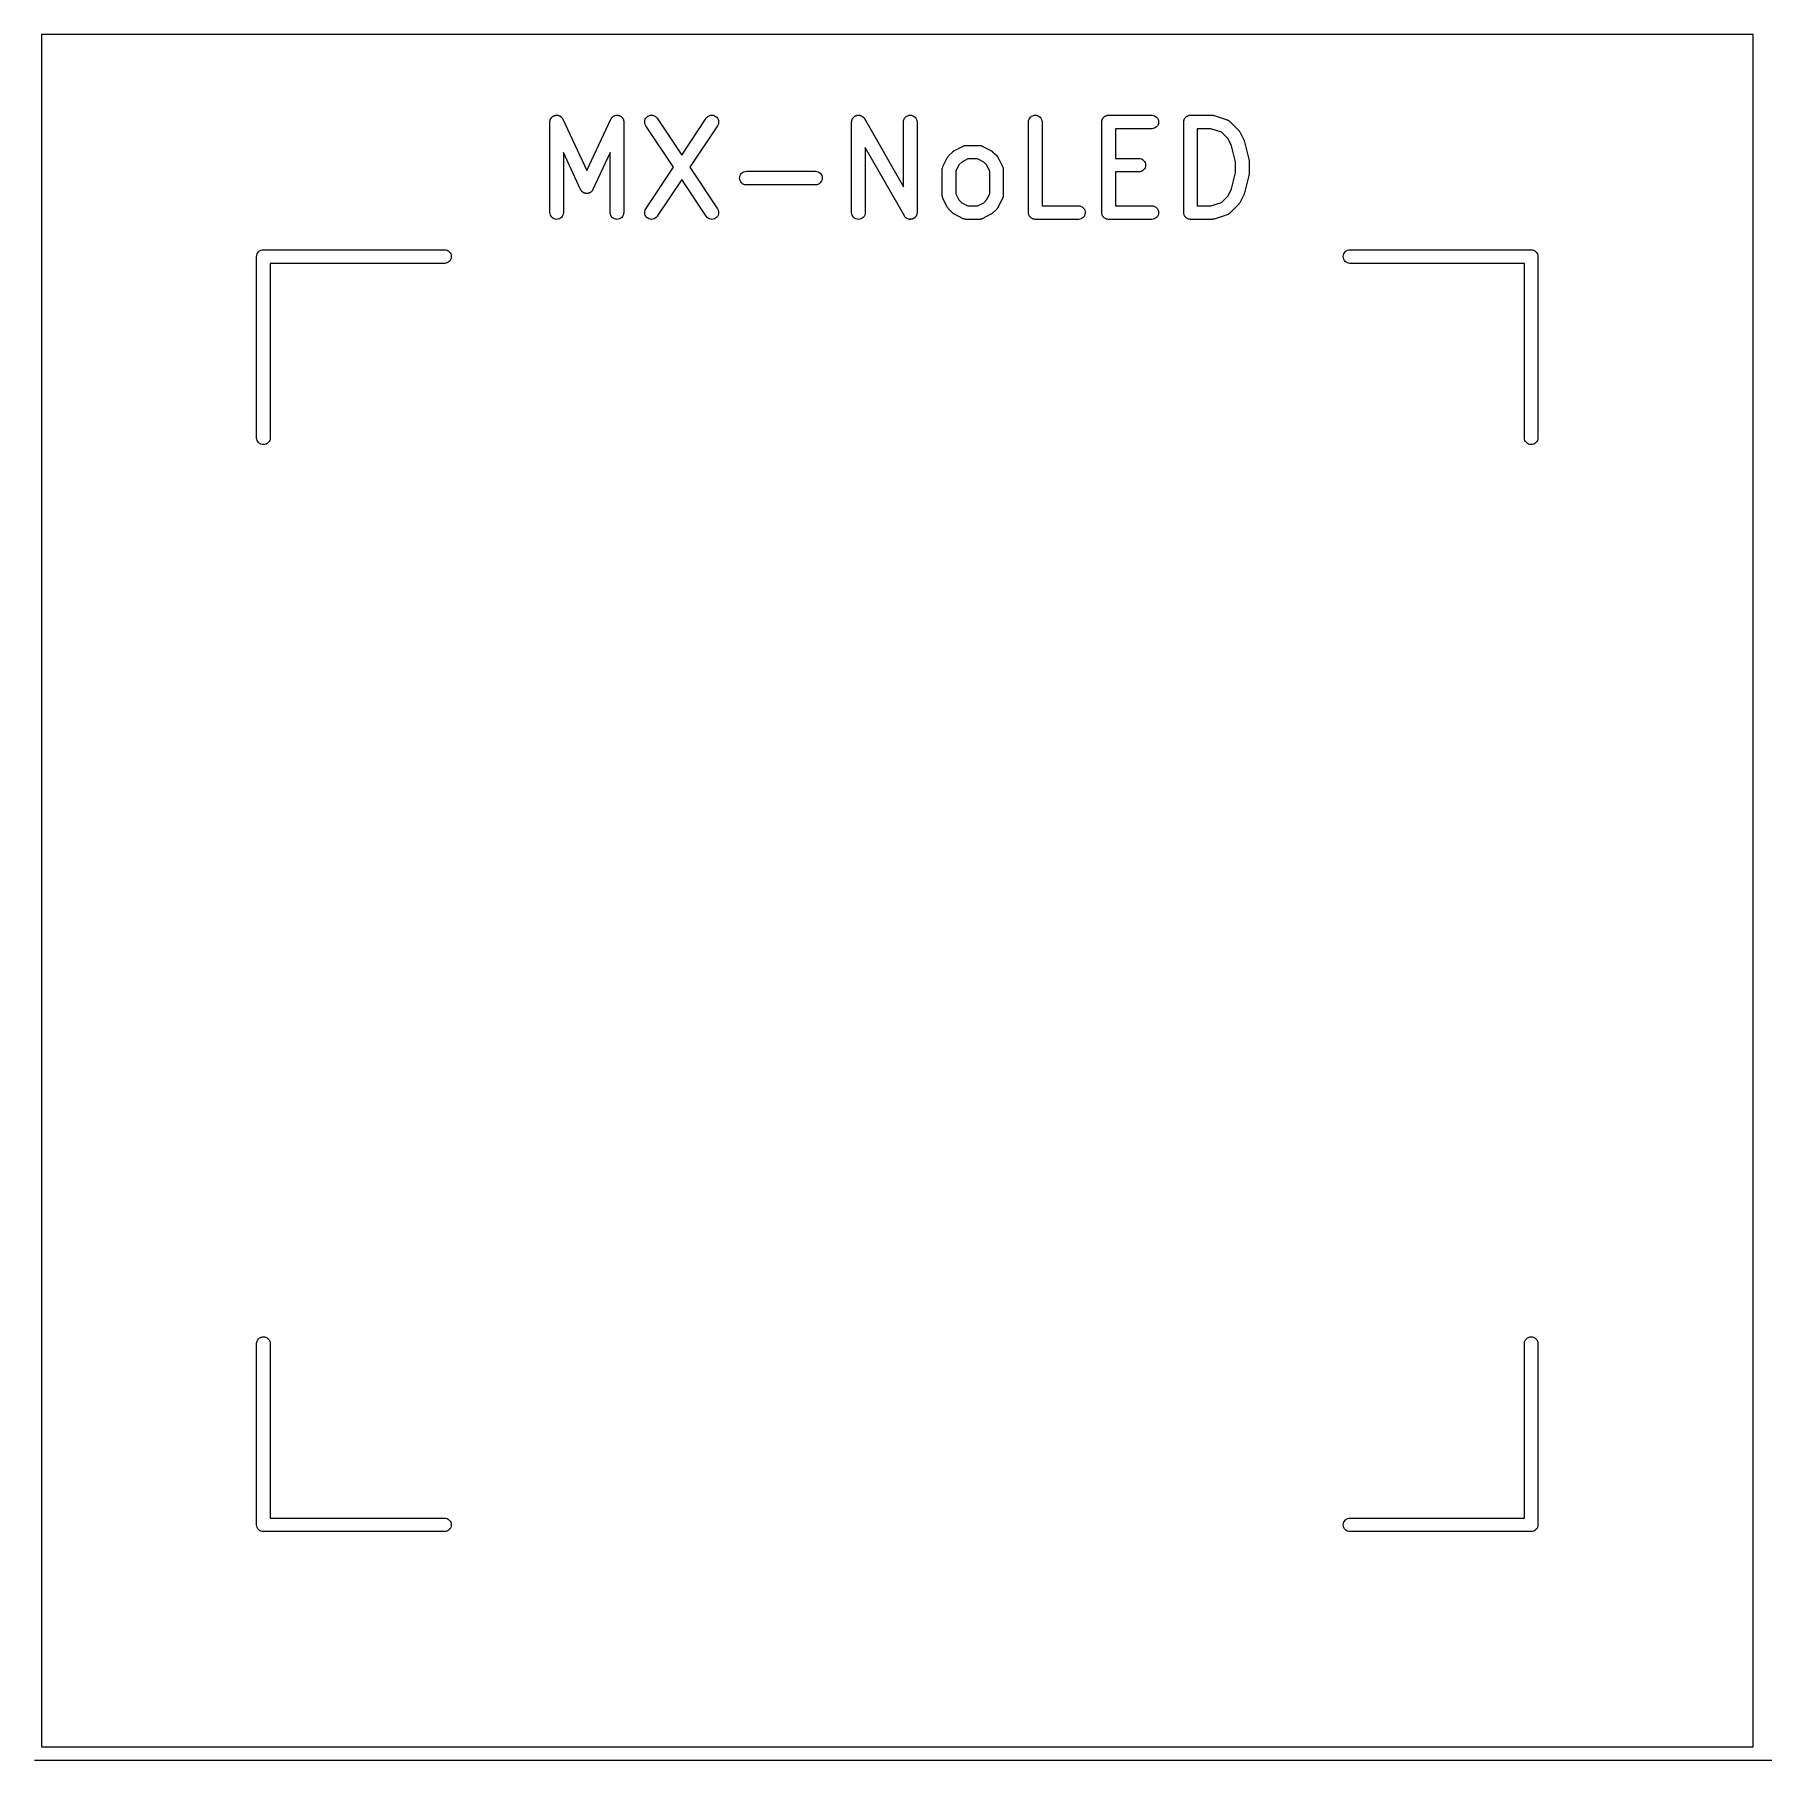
# Model space of a CAD drawing. Extents: x 92.8 to 169.1, y -159.6 to -64.2.
# Drawn here: x 130.97 to 150.06, y -159.62 to -140.57 of the extents above; entities that cross this region are included whole.
import ezdxf

# ---------------------------------------------------------------- set-up
doc = ezdxf.new("R2010")
doc.units = 0
doc.layers.add('BLACK', color=7, linetype='CONTINUOUS')

msp = doc.modelspace()

# ---------------------------------------------------------------- linework, layer by layer
at = {"layer": 'BLACK', "linetype": 'CONTINUOUS'}
for p, q in [((131.044, -140.569), (131.044, -159.469)), ((149.944, -140.569), (131.044, -140.569)), ((149.944, -159.469), (149.944, -140.569)), ((136.696, -141.469), (136.701, -141.466)), ((136.701, -141.466), (136.702, -141.465)), ((136.702, -141.465), (136.704, -141.464)), ((136.704, -141.464), (136.709, -141.463)), ((136.709, -141.463), (136.715, -141.461)), ((136.715, -141.461), (136.716, -141.461)), ((136.716, -141.461), (136.718, -141.46)), ((136.718, -141.46), (136.724, -141.46)), ((136.724, -141.46), (136.729, -141.459)), ((136.729, -141.459), (136.731, -141.459)), ((136.731, -141.459), (136.733, -141.459)), ((136.733, -141.459), (136.738, -141.459)), ((136.738, -141.459), (136.744, -141.46)), ((136.744, -141.46), (136.745, -141.46)), ((136.745, -141.46), (136.747, -141.46)), ((136.747, -141.46), (136.753, -141.462)), ((136.753, -141.462), (136.758, -141.463)), ((136.758, -141.463), (136.76, -141.464)), ((136.76, -141.464), (136.761, -141.465)), ((136.761, -141.465), (136.766, -141.467)), ((136.766, -141.467), (136.771, -141.47)), ((137.361, -141.469), (137.366, -141.467)), ((137.366, -141.467), (137.371, -141.464)), ((137.371, -141.464), (137.372, -141.464)), ((137.372, -141.464), (137.374, -141.463)), ((137.374, -141.463), (137.379, -141.462)), ((137.379, -141.462), (137.385, -141.46)), ((137.385, -141.46), (137.386, -141.46)), ((137.386, -141.46), (137.388, -141.46)), ((137.388, -141.46), (137.394, -141.459)), ((137.394, -141.459), (137.399, -141.459)), ((137.399, -141.459), (137.401, -141.459)), ((137.401, -141.459), (137.403, -141.459)), ((137.403, -141.459), (137.408, -141.46)), ((137.408, -141.46), (137.414, -141.46)), ((137.414, -141.46), (137.415, -141.461)), ((137.415, -141.461), (137.417, -141.461)), ((137.417, -141.461), (137.422, -141.463)), ((137.422, -141.463), (137.428, -141.465)), ((137.428, -141.465), (137.429, -141.466)), ((137.429, -141.466), (137.431, -141.466)), ((137.431, -141.466), (137.436, -141.469)), ((137.739, -141.471), (137.752, -141.464)), ((137.752, -141.464), (137.766, -141.46)), ((137.766, -141.46), (137.78, -141.459)), ((137.78, -141.459), (137.795, -141.46)), ((137.795, -141.46), (137.809, -141.465)), ((137.809, -141.465), (137.822, -141.472)), ((138.405, -141.471), (138.418, -141.464)), ((138.418, -141.464), (138.432, -141.46)), ((138.432, -141.46), (138.447, -141.459)), ((138.447, -141.459), (138.462, -141.46)), ((138.462, -141.46), (138.476, -141.465)), ((138.476, -141.465), (138.488, -141.472)), ((140.029, -141.469), (140.033, -141.467)), ((140.033, -141.467), (140.037, -141.464)), ((140.037, -141.464), (140.04, -141.464)), ((140.04, -141.464), (140.042, -141.463)), ((140.042, -141.463), (140.047, -141.462)), ((140.047, -141.462), (140.051, -141.46)), ((140.051, -141.46), (140.054, -141.46)), ((140.054, -141.46), (140.056, -141.459)), ((140.056, -141.459), (140.061, -141.459)), ((140.061, -141.459), (140.066, -141.459)), ((140.066, -141.459), (140.068, -141.459)), ((140.068, -141.459), (140.071, -141.459)), ((140.071, -141.459), (140.076, -141.46)), ((140.076, -141.46), (140.081, -141.46)), ((140.081, -141.46), (140.083, -141.461)), ((140.083, -141.461), (140.085, -141.462)), ((140.085, -141.462), (140.09, -141.463)), ((140.09, -141.463), (140.094, -141.465)), ((140.094, -141.465), (140.097, -141.466)), ((140.097, -141.466), (140.099, -141.467)), ((140.099, -141.467), (140.103, -141.469)), ((140.596, -141.471), (140.609, -141.464)), ((140.609, -141.464), (140.623, -141.46)), ((140.623, -141.46), (140.637, -141.459)), ((140.637, -141.459), (140.652, -141.46)), ((140.652, -141.46), (140.666, -141.465)), ((140.666, -141.465), (140.679, -141.472)), ((141.977, -141.471), (141.99, -141.464)), ((141.99, -141.464), (142.004, -141.46)), ((142.004, -141.46), (142.018, -141.459)), ((142.018, -141.459), (142.033, -141.46)), ((142.033, -141.46), (142.047, -141.465)), ((142.047, -141.465), (142.06, -141.472)), ((142.786, -141.471), (142.793, -141.468)), ((142.793, -141.468), (142.799, -141.465)), ((142.799, -141.464), (142.806, -141.462)), ((142.799, -141.465), (142.799, -141.464)), ((142.799, -141.464), (142.799, -141.464)), ((142.806, -141.462), (142.813, -141.46)), ((142.813, -141.46), (142.813, -141.46)), ((142.813, -141.46), (142.813, -141.46)), ((142.813, -141.46), (142.82, -141.46)), ((142.82, -141.46), (142.827, -141.459)), ((142.827, -141.459), (143.304, -141.459)), ((143.304, -141.459), (143.305, -141.459)), ((143.305, -141.459), (143.319, -141.461)), ((143.319, -141.461), (143.333, -141.465)), ((143.333, -141.465), (143.346, -141.472)), ((143.691, -141.471), (143.697, -141.468)), ((143.697, -141.468), (143.704, -141.465)), ((143.704, -141.464), (143.711, -141.462)), ((143.704, -141.465), (143.704, -141.464)), ((143.704, -141.464), (143.704, -141.464)), ((143.711, -141.462), (143.718, -141.46)), ((143.718, -141.46), (143.718, -141.46)), ((143.718, -141.46), (143.718, -141.46)), ((143.718, -141.46), (143.725, -141.46)), ((143.725, -141.46), (143.732, -141.459)), ((143.732, -141.459), (143.97, -141.459)), ((143.97, -141.459), (143.971, -141.459)), ((143.971, -141.459), (143.975, -141.459)), ((143.975, -141.459), (143.98, -141.459)), ((143.98, -141.459), (143.983, -141.46)), ((143.983, -141.46), (143.986, -141.461)), ((143.986, -141.461), (143.99, -141.462)), ((143.99, -141.462), (143.994, -141.463)), ((143.994, -141.463), (144.137, -141.51)), ((136.657, -141.533), (136.658, -141.527)), ((136.657, -141.534), (136.657, -141.533)), ((136.657, -142.534), (136.657, -141.534)), ((136.658, -141.522), (136.659, -141.52)), ((136.658, -141.527), (136.658, -141.522)), ((136.659, -141.518), (136.66, -141.513)), ((136.659, -141.52), (136.659, -141.518)), ((136.66, -141.513), (136.662, -141.508)), ((136.662, -141.508), (136.663, -141.506)), ((136.663, -141.504), (136.666, -141.499)), ((136.663, -141.506), (136.663, -141.504)), ((136.666, -141.499), (136.668, -141.494)), ((136.668, -141.494), (136.669, -141.493)), ((136.669, -141.493), (136.67, -141.492)), ((136.67, -141.492), (136.674, -141.487)), ((136.674, -141.487), (136.677, -141.483)), ((136.677, -141.483), (136.679, -141.482)), ((136.679, -141.482), (136.68, -141.48)), ((136.68, -141.48), (136.684, -141.477)), ((136.684, -141.477), (136.688, -141.473)), ((136.688, -141.473), (136.69, -141.472)), ((136.69, -141.472), (136.691, -141.471)), ((136.691, -141.471), (136.696, -141.469)), ((136.771, -141.47), (136.773, -141.471)), ((136.773, -141.471), (136.774, -141.472)), ((136.774, -141.472), (136.778, -141.475)), ((136.778, -141.475), (136.783, -141.479)), ((136.783, -141.479), (136.784, -141.48)), ((136.784, -141.48), (136.785, -141.481)), ((136.785, -141.481), (136.789, -141.485)), ((136.789, -141.485), (136.793, -141.49)), ((136.793, -141.49), (136.793, -141.491)), ((136.793, -141.491), (136.795, -141.492)), ((136.795, -141.492), (136.797, -141.497)), ((136.797, -141.497), (136.8, -141.502)), ((136.8, -141.502), (137.065, -142.071)), ((137.065, -142.071), (137.331, -141.502)), ((137.331, -141.501), (137.334, -141.496)), ((137.331, -141.502), (137.331, -141.501)), ((137.334, -141.496), (137.337, -141.492)), ((137.337, -141.492), (137.338, -141.49)), ((137.338, -141.49), (137.339, -141.489)), ((137.339, -141.489), (137.343, -141.485)), ((137.343, -141.485), (137.346, -141.48)), ((137.346, -141.48), (137.348, -141.479)), ((137.348, -141.479), (137.349, -141.478)), ((137.349, -141.478), (137.353, -141.475)), ((137.353, -141.475), (137.358, -141.471)), ((137.358, -141.471), (137.359, -141.47)), ((137.359, -141.47), (137.361, -141.469)), ((137.436, -141.469), (137.441, -141.472)), ((137.441, -141.472), (137.442, -141.473)), ((137.442, -141.473), (137.443, -141.474)), ((137.443, -141.474), (137.448, -141.477)), ((137.448, -141.477), (137.452, -141.481)), ((137.452, -141.481), (137.453, -141.482)), ((137.453, -141.482), (137.454, -141.484)), ((137.454, -141.484), (137.458, -141.488)), ((137.458, -141.488), (137.461, -141.492)), ((137.461, -141.492), (137.462, -141.494)), ((137.462, -141.494), (137.463, -141.495)), ((137.463, -141.495), (137.465, -141.5)), ((137.465, -141.5), (137.468, -141.505)), ((137.468, -141.505), (137.469, -141.507)), ((137.469, -141.507), (137.469, -141.508)), ((137.469, -141.508), (137.471, -141.514)), ((137.471, -141.514), (137.472, -141.519)), ((137.472, -141.519), (137.473, -141.521)), ((137.473, -141.521), (137.473, -141.523)), ((137.473, -141.523), (137.473, -141.528)), ((137.473, -141.528), (137.474, -141.534)), ((137.474, -141.534), (137.474, -142.534)), ((137.705, -141.533), (137.706, -141.518)), ((137.706, -141.548), (137.705, -141.533)), ((137.706, -141.518), (137.711, -141.504)), ((137.71, -141.562), (137.706, -141.548)), ((137.717, -141.575), (137.71, -141.562)), ((137.711, -141.504), (137.718, -141.492)), ((138.023, -142.034), (137.717, -141.575)), ((137.717, -141.575), (137.717, -141.575)), ((137.718, -141.492), (137.727, -141.48)), ((137.727, -141.48), (137.739, -141.471)), ((137.822, -141.472), (137.833, -141.481)), ((137.833, -141.481), (137.842, -141.492)), ((137.842, -141.492), (138.113, -141.899)), ((138.113, -141.899), (138.384, -141.492)), ((138.509, -141.575), (138.203, -142.034)), ((138.384, -141.492), (138.385, -141.491)), ((138.385, -141.491), (138.394, -141.48)), ((138.394, -141.48), (138.405, -141.471)), ((138.488, -141.472), (138.5, -141.481)), ((138.5, -141.481), (138.509, -141.492)), ((138.509, -141.492), (138.516, -141.505)), ((138.516, -141.563), (138.509, -141.575)), ((138.516, -141.505), (138.52, -141.519)), ((138.52, -141.549), (138.516, -141.563)), ((138.52, -141.519), (138.521, -141.534)), ((138.521, -141.534), (138.52, -141.549)), ((139.99, -141.533), (139.991, -141.53)), ((139.99, -141.534), (139.99, -141.533)), ((139.99, -142.534), (139.99, -141.534)), ((139.991, -141.528), (139.992, -141.523)), ((139.991, -141.53), (139.991, -141.528)), ((139.992, -141.518), (139.993, -141.516)), ((139.992, -141.523), (139.992, -141.518)), ((139.993, -141.513), (139.995, -141.509)), ((139.993, -141.516), (139.993, -141.513)), ((139.995, -141.509), (139.996, -141.504)), ((139.996, -141.504), (139.998, -141.502)), ((139.998, -141.502), (139.999, -141.5)), ((139.999, -141.5), (140.001, -141.496)), ((140.001, -141.496), (140.004, -141.492)), ((140.004, -141.492), (140.005, -141.49)), ((140.005, -141.49), (140.007, -141.487)), ((140.007, -141.487), (140.01, -141.484)), ((140.01, -141.484), (140.013, -141.48)), ((140.013, -141.48), (140.015, -141.479)), ((140.015, -141.479), (140.017, -141.477)), ((140.017, -141.477), (140.021, -141.474)), ((140.021, -141.474), (140.024, -141.471)), ((140.024, -141.471), (140.027, -141.47)), ((140.027, -141.47), (140.029, -141.469)), ((140.103, -141.469), (140.107, -141.472)), ((140.107, -141.472), (140.109, -141.473)), ((140.109, -141.473), (140.111, -141.475)), ((140.111, -141.475), (140.115, -141.478)), ((140.115, -141.478), (140.119, -141.481)), ((140.119, -141.481), (140.12, -141.483)), ((140.12, -141.483), (140.122, -141.485)), ((140.122, -141.485), (140.125, -141.489)), ((140.125, -141.489), (140.128, -141.492)), ((140.128, -141.492), (140.129, -141.495)), ((140.129, -141.495), (140.131, -141.497)), ((140.131, -141.497), (140.562, -142.251)), ((140.562, -141.533), (140.563, -141.518)), ((140.562, -141.534), (140.562, -141.533)), ((140.562, -142.251), (140.562, -141.534)), ((140.563, -141.518), (140.568, -141.504)), ((140.568, -141.504), (140.575, -141.492)), ((140.575, -141.492), (140.584, -141.48)), ((140.584, -141.48), (140.596, -141.471)), ((140.679, -141.472), (140.69, -141.481)), ((140.69, -141.481), (140.699, -141.492)), ((140.699, -141.492), (140.706, -141.505)), ((140.706, -141.505), (140.71, -141.519)), ((140.71, -141.519), (140.712, -141.534)), ((140.712, -141.534), (140.712, -142.534)), ((141.943, -141.533), (141.944, -141.518)), ((141.943, -141.534), (141.943, -141.533)), ((141.943, -142.534), (141.943, -141.534)), ((141.944, -141.518), (141.949, -141.504)), ((141.949, -141.504), (141.956, -141.492)), ((141.956, -141.492), (141.965, -141.48)), ((141.965, -141.48), (141.977, -141.471)), ((142.06, -141.472), (142.071, -141.481)), ((142.071, -141.481), (142.08, -141.492)), ((142.08, -141.492), (142.087, -141.505)), ((142.087, -141.505), (142.091, -141.519)), ((142.091, -141.519), (142.093, -141.534)), ((142.093, -141.534), (142.093, -142.459)), ((142.752, -141.533), (142.753, -141.526)), ((142.752, -141.534), (142.752, -141.533)), ((142.752, -141.533), (142.752, -141.533)), ((142.752, -141.533), (142.752, -141.533)), ((142.752, -141.533), (142.752, -141.533)), ((142.752, -142.534), (142.752, -141.534)), ((142.753, -141.526), (142.754, -141.519)), ((142.754, -141.518), (142.756, -141.512)), ((142.754, -141.519), (142.754, -141.518)), ((142.754, -141.519), (142.754, -141.519)), ((142.756, -141.512), (142.758, -141.505)), ((142.758, -141.504), (142.762, -141.498)), ((142.758, -141.505), (142.758, -141.504)), ((142.758, -141.505), (142.758, -141.505)), ((142.762, -141.498), (142.765, -141.492)), ((142.765, -141.492), (142.77, -141.486)), ((142.765, -141.492), (142.765, -141.492)), ((142.765, -141.492), (142.765, -141.492)), ((142.77, -141.486), (142.774, -141.481)), ((142.774, -141.481), (142.775, -141.48)), ((142.775, -141.48), (142.78, -141.476)), ((142.775, -141.48), (142.775, -141.48)), ((142.78, -141.476), (142.786, -141.471)), ((142.786, -141.471), (142.786, -141.471)), ((142.786, -141.471), (142.786, -141.471)), ((143.304, -141.609), (142.902, -141.609)), ((142.902, -141.609), (142.902, -141.935)), ((143.318, -141.607), (143.304, -141.609)), ((143.332, -141.603), (143.318, -141.607)), ((143.345, -141.596), (143.332, -141.603)), ((143.356, -141.587), (143.345, -141.596)), ((143.346, -141.472), (143.357, -141.481)), ((143.366, -141.576), (143.356, -141.587)), ((143.357, -141.481), (143.366, -141.493)), ((143.366, -141.493), (143.373, -141.506)), ((143.373, -141.563), (143.366, -141.576)), ((143.373, -141.506), (143.377, -141.52)), ((143.377, -141.549), (143.373, -141.563)), ((143.377, -141.52), (143.379, -141.534)), ((143.379, -141.534), (143.377, -141.549)), ((143.657, -141.533), (143.658, -141.526)), ((143.657, -141.534), (143.657, -141.533)), ((143.657, -141.533), (143.657, -141.533)), ((143.657, -141.533), (143.657, -141.533)), ((143.657, -141.533), (143.657, -141.533)), ((143.657, -142.534), (143.657, -141.534)), ((143.658, -141.526), (143.659, -141.519)), ((143.659, -141.518), (143.661, -141.512)), ((143.659, -141.519), (143.659, -141.518)), ((143.659, -141.519), (143.659, -141.519)), ((143.661, -141.512), (143.663, -141.505)), ((143.663, -141.504), (143.667, -141.498)), ((143.663, -141.505), (143.663, -141.504)), ((143.663, -141.505), (143.663, -141.505)), ((143.667, -141.498), (143.67, -141.492)), ((143.67, -141.492), (143.675, -141.486)), ((143.67, -141.492), (143.67, -141.492)), ((143.67, -141.492), (143.67, -141.492)), ((143.675, -141.486), (143.679, -141.481)), ((143.679, -141.481), (143.679, -141.48)), ((143.679, -141.48), (143.68, -141.48)), ((143.68, -141.48), (143.685, -141.476)), ((143.685, -141.476), (143.691, -141.471)), ((143.691, -141.471), (143.691, -141.471)), ((143.691, -141.471), (143.691, -141.471)), ((143.807, -141.609), (143.807, -142.459)), ((143.958, -141.609), (143.807, -141.609)), ((144.073, -141.647), (143.958, -141.609)), ((144.147, -141.721), (144.073, -141.647)), ((144.137, -141.51), (144.138, -141.511)), ((144.138, -141.511), (144.14, -141.512)), ((144.14, -141.512), (144.142, -141.512)), ((144.142, -141.512), (144.146, -141.515)), ((144.146, -141.515), (144.151, -141.517)), ((144.151, -141.517), (144.153, -141.518)), ((144.153, -141.518), (144.155, -141.519)), ((144.155, -141.519), (144.159, -141.522)), ((144.159, -141.522), (144.163, -141.525)), ((144.163, -141.525), (144.164, -141.527)), ((144.164, -141.527), (144.166, -141.528)), ((144.166, -141.528), (144.261, -141.624)), ((144.261, -141.624), (144.262, -141.624)), ((144.262, -141.624), (144.265, -141.628)), ((144.265, -141.628), (144.268, -141.631)), ((144.268, -141.631), (144.269, -141.633)), ((144.269, -141.633), (144.271, -141.636)), ((144.271, -141.636), (144.273, -141.64)), ((144.273, -141.64), (144.275, -141.643)), ((144.275, -141.643), (144.323, -141.738)), ((140.572, -142.571), (140.14, -141.816)), ((140.14, -141.816), (140.14, -142.534)), ((141.124, -141.85), (141.127, -141.848)), ((141.127, -141.848), (141.222, -141.8)), ((141.222, -141.8), (141.223, -141.8)), ((141.223, -141.8), (141.225, -141.799)), ((141.225, -141.799), (141.227, -141.798)), ((141.227, -141.798), (141.232, -141.796)), ((141.232, -141.796), (141.237, -141.795)), ((141.237, -141.795), (141.239, -141.794)), ((141.239, -141.794), (141.241, -141.794)), ((141.241, -141.794), (141.246, -141.793)), ((141.246, -141.793), (141.252, -141.792)), ((141.252, -141.792), (141.254, -141.792)), ((141.254, -141.792), (141.256, -141.792)), ((141.256, -141.792), (141.399, -141.792)), ((141.399, -141.792), (141.4, -141.792)), ((141.4, -141.792), (141.402, -141.792)), ((141.402, -141.792), (141.404, -141.792)), ((141.404, -141.792), (141.409, -141.793)), ((141.409, -141.793), (141.414, -141.794)), ((141.414, -141.794), (141.416, -141.795)), ((141.416, -141.795), (141.419, -141.795)), ((141.419, -141.795), (141.423, -141.797)), ((141.423, -141.797), (141.428, -141.798)), ((141.428, -141.798), (141.43, -141.799)), ((141.43, -141.799), (141.432, -141.8)), ((141.432, -141.8), (141.528, -141.848)), ((141.528, -141.848), (141.528, -141.848)), ((141.528, -141.848), (141.532, -141.851)), ((144.185, -141.798), (144.147, -141.721)), ((144.229, -141.972), (144.185, -141.798)), ((144.323, -141.738), (144.323, -141.739)), ((144.323, -141.739), (144.324, -141.74)), ((144.324, -141.74), (144.324, -141.74)), ((144.324, -141.74), (144.326, -141.747)), ((144.326, -141.747), (144.328, -141.753)), ((144.328, -141.753), (144.329, -141.753)), ((144.329, -141.753), (144.329, -141.754)), ((144.329, -141.754), (144.376, -141.944)), ((136.997, -142.28), (136.807, -141.872)), ((136.807, -141.872), (136.807, -142.534)), ((137.324, -141.872), (137.133, -142.28)), ((137.324, -142.534), (137.324, -141.872)), ((137.717, -142.492), (138.023, -142.034)), ((138.203, -142.034), (138.509, -142.492)), ((140.992, -142.042), (140.993, -142.04)), ((140.993, -142.038), (140.995, -142.033)), ((140.993, -142.04), (140.993, -142.038)), ((140.995, -142.033), (140.996, -142.028)), ((140.996, -142.028), (140.998, -142.026)), ((140.998, -142.024), (141.046, -141.929)), ((140.998, -142.026), (140.998, -142.024)), ((141.046, -141.928), (141.049, -141.924)), ((141.046, -141.929), (141.046, -141.928)), ((141.049, -141.924), (141.051, -141.921)), ((141.051, -141.921), (141.053, -141.918)), ((141.053, -141.918), (141.054, -141.916)), ((141.054, -141.916), (141.057, -141.913)), ((141.057, -141.913), (141.06, -141.909)), ((141.06, -141.909), (141.108, -141.862)), ((141.108, -141.861), (141.112, -141.858)), ((141.108, -141.862), (141.108, -141.861)), ((141.112, -141.858), (141.115, -141.856)), ((141.115, -141.856), (141.117, -141.854)), ((141.117, -141.854), (141.12, -141.852)), ((141.12, -141.852), (141.124, -141.85)), ((141.175, -142.007), (141.14, -142.075)), ((141.205, -141.976), (141.175, -142.007)), ((141.274, -141.942), (141.205, -141.976)), ((141.381, -141.942), (141.274, -141.942)), ((141.45, -141.976), (141.381, -141.942)), ((141.48, -142.007), (141.45, -141.976)), ((141.514, -142.075), (141.48, -142.007)), ((141.532, -141.851), (141.536, -141.853)), ((141.536, -141.853), (141.538, -141.854)), ((141.538, -141.854), (141.541, -141.856)), ((141.541, -141.856), (141.544, -141.859)), ((141.544, -141.859), (141.547, -141.862)), ((141.547, -141.862), (141.595, -141.909)), ((141.595, -141.909), (141.595, -141.91)), ((141.595, -141.91), (141.598, -141.913)), ((141.598, -141.913), (141.601, -141.917)), ((141.601, -141.917), (141.603, -141.919)), ((141.603, -141.919), (141.605, -141.922)), ((141.605, -141.922), (141.606, -141.925)), ((141.606, -141.925), (141.609, -141.929)), ((141.609, -141.929), (141.656, -142.024)), ((141.656, -142.024), (141.657, -142.025)), ((141.657, -142.025), (141.658, -142.027)), ((141.658, -142.027), (141.659, -142.029)), ((141.659, -142.029), (141.66, -142.034)), ((141.66, -142.034), (141.662, -142.039)), ((141.662, -142.039), (141.662, -142.041)), ((142.902, -141.935), (143.161, -141.935)), ((143.161, -141.935), (143.162, -141.935)), ((143.162, -141.935), (143.176, -141.937)), ((143.176, -141.937), (143.19, -141.941)), ((143.19, -141.941), (143.203, -141.948)), ((143.203, -141.948), (143.214, -141.958)), ((143.214, -141.958), (143.223, -141.969)), ((143.223, -141.969), (143.23, -141.982)), ((143.23, -142.039), (143.223, -142.052)), ((143.23, -141.982), (143.234, -141.996)), ((143.234, -142.025), (143.23, -142.039)), ((143.234, -141.996), (143.236, -142.011)), ((143.236, -142.011), (143.234, -142.025)), ((144.229, -142.096), (144.229, -141.972)), ((144.376, -141.944), (144.377, -141.945)), ((144.377, -141.945), (144.377, -141.947)), ((144.377, -141.947), (144.377, -141.948)), ((144.377, -141.948), (144.378, -141.954)), ((144.378, -141.954), (144.378, -141.96)), ((144.378, -141.96), (144.378, -141.961)), ((144.378, -141.961), (144.379, -141.962)), ((144.379, -141.962), (144.379, -142.105)), ((138.113, -142.169), (137.842, -142.575)), ((138.384, -142.575), (138.113, -142.169)), ((138.752, -142.152), (138.754, -142.138)), ((138.754, -142.167), (138.752, -142.152)), ((138.754, -142.138), (138.758, -142.124)), ((138.758, -142.181), (138.754, -142.167)), ((138.758, -142.124), (138.765, -142.111)), ((138.765, -142.194), (138.758, -142.181)), ((138.765, -142.111), (138.774, -142.1)), ((138.774, -142.205), (138.765, -142.194)), ((138.774, -142.1), (138.786, -142.09)), ((138.785, -142.215), (138.774, -142.205)), ((138.798, -142.222), (138.785, -142.215)), ((138.786, -142.09), (138.799, -142.084)), ((138.812, -142.226), (138.798, -142.222)), ((138.799, -142.084), (138.813, -142.079)), ((138.826, -142.228), (138.812, -142.226)), ((138.813, -142.079), (138.827, -142.078)), ((138.827, -142.228), (138.826, -142.228)), ((138.827, -142.078), (139.589, -142.078)), ((139.589, -142.228), (138.827, -142.228)), ((139.589, -142.078), (139.59, -142.078)), ((139.604, -142.226), (139.589, -142.228)), ((139.59, -142.078), (139.605, -142.08)), ((139.618, -142.222), (139.604, -142.226)), ((139.605, -142.08), (139.619, -142.084)), ((139.631, -142.215), (139.618, -142.222)), ((139.619, -142.084), (139.632, -142.091)), ((139.642, -142.206), (139.631, -142.215)), ((139.632, -142.091), (139.643, -142.1)), ((139.651, -142.195), (139.642, -142.206)), ((139.643, -142.1), (139.652, -142.112)), ((139.658, -142.182), (139.651, -142.195)), ((139.652, -142.112), (139.659, -142.125)), ((139.663, -142.168), (139.658, -142.182)), ((139.659, -142.125), (139.663, -142.139)), ((139.663, -142.139), (139.664, -142.153)), ((139.664, -142.153), (139.663, -142.168)), ((140.99, -142.057), (140.991, -142.054)), ((140.99, -142.058), (140.99, -142.057)), ((140.99, -142.343), (140.99, -142.058)), ((140.991, -142.047), (140.992, -142.042)), ((140.991, -142.052), (140.991, -142.047)), ((140.991, -142.054), (140.991, -142.052)), ((141.14, -142.075), (141.14, -142.326)), ((141.514, -142.326), (141.514, -142.075)), ((141.662, -142.041), (141.663, -142.043)), ((141.663, -142.043), (141.663, -142.048)), ((141.663, -142.048), (141.664, -142.053)), ((141.664, -142.053), (141.664, -142.055)), ((141.664, -142.055), (141.664, -142.058)), ((141.664, -142.058), (141.664, -142.343)), ((143.161, -142.085), (142.902, -142.085)), ((142.902, -142.085), (142.902, -142.459)), ((143.175, -142.084), (143.161, -142.085)), ((143.189, -142.079), (143.175, -142.084)), ((143.202, -142.073), (143.189, -142.079)), ((143.214, -142.063), (143.202, -142.073)), ((143.223, -142.052), (143.214, -142.063)), ((144.185, -142.27), (144.229, -142.096)), ((144.376, -142.123), (144.329, -142.314)), ((144.377, -142.121), (144.376, -142.122)), ((144.376, -142.122), (144.376, -142.123)), ((144.378, -142.115), (144.377, -142.121)), ((144.379, -142.106), (144.378, -142.108)), ((144.378, -142.108), (144.378, -142.109)), ((144.378, -142.109), (144.378, -142.115)), ((144.379, -142.105), (144.379, -142.106)), ((136.999, -142.283), (136.997, -142.28)), ((137.001, -142.287), (136.999, -142.283)), ((137.003, -142.29), (137.001, -142.287)), ((137.005, -142.292), (137.003, -142.29)), ((137.008, -142.295), (137.005, -142.292)), ((137.01, -142.299), (137.008, -142.295)), ((137.012, -142.301), (137.01, -142.299)), ((137.015, -142.303), (137.012, -142.301)), ((137.018, -142.306), (137.015, -142.303)), ((137.021, -142.308), (137.018, -142.306)), ((137.024, -142.31), (137.021, -142.308)), ((137.026, -142.312), (137.024, -142.31)), ((137.03, -142.314), (137.026, -142.312)), ((137.033, -142.316), (137.03, -142.314)), ((137.036, -142.317), (137.033, -142.316)), ((137.04, -142.319), (137.036, -142.317)), ((137.043, -142.32), (137.04, -142.319)), ((137.047, -142.321), (137.043, -142.32)), ((137.05, -142.321), (137.047, -142.321)), ((137.054, -142.322), (137.05, -142.321)), ((137.058, -142.322), (137.054, -142.322)), ((137.061, -142.323), (137.058, -142.322)), ((137.065, -142.323), (137.061, -142.323)), ((137.068, -142.323), (137.065, -142.323)), ((137.072, -142.323), (137.068, -142.323)), ((137.076, -142.322), (137.072, -142.323)), ((137.079, -142.322), (137.076, -142.322)), ((137.083, -142.321), (137.079, -142.322)), ((137.087, -142.32), (137.083, -142.321)), ((137.09, -142.319), (137.087, -142.32)), ((137.093, -142.317), (137.09, -142.319)), ((137.097, -142.316), (137.093, -142.317)), ((137.1, -142.314), (137.097, -142.316)), ((137.104, -142.313), (137.1, -142.314)), ((137.106, -142.311), (137.104, -142.313)), ((137.109, -142.309), (137.106, -142.311)), ((137.112, -142.306), (137.109, -142.309)), ((137.115, -142.304), (137.112, -142.306)), ((137.118, -142.302), (137.115, -142.304)), ((137.12, -142.299), (137.118, -142.302)), ((137.123, -142.296), (137.12, -142.299)), ((137.125, -142.293), (137.123, -142.296)), ((137.127, -142.29), (137.125, -142.293)), ((137.129, -142.288), (137.127, -142.29)), ((137.131, -142.284), (137.129, -142.288)), ((137.133, -142.281), (137.131, -142.284)), ((137.133, -142.28), (137.133, -142.281)), ((140.991, -142.346), (140.99, -142.343)), ((140.991, -142.348), (140.991, -142.346)), ((140.991, -142.353), (140.991, -142.348)), ((140.992, -142.358), (140.991, -142.353)), ((140.992, -142.36), (140.992, -142.358)), ((140.993, -142.362), (140.992, -142.36)), ((140.995, -142.367), (140.993, -142.362)), ((140.996, -142.372), (140.995, -142.367)), ((140.997, -142.374), (140.996, -142.372)), ((140.998, -142.376), (140.997, -142.374)), ((140.998, -142.377), (140.998, -142.376)), ((141.046, -142.472), (140.998, -142.377)), ((141.14, -142.326), (141.175, -142.394)), ((141.175, -142.394), (141.205, -142.425)), ((141.45, -142.425), (141.48, -142.394)), ((141.48, -142.394), (141.514, -142.326)), ((141.656, -142.377), (141.609, -142.472)), ((141.657, -142.375), (141.656, -142.377)), ((141.658, -142.373), (141.657, -142.375)), ((141.66, -142.368), (141.658, -142.373)), ((141.662, -142.363), (141.66, -142.368)), ((141.663, -142.359), (141.662, -142.361)), ((141.662, -142.361), (141.662, -142.363)), ((141.664, -142.349), (141.663, -142.354)), ((141.663, -142.354), (141.663, -142.359)), ((141.664, -142.343), (141.664, -142.344)), ((141.664, -142.344), (141.664, -142.347)), ((141.664, -142.347), (141.664, -142.349)), ((143.958, -142.459), (144.073, -142.421)), ((144.073, -142.421), (144.147, -142.347)), ((144.147, -142.347), (144.185, -142.27)), ((144.323, -142.329), (144.275, -142.425)), ((144.326, -142.322), (144.323, -142.329)), ((144.323, -142.329), (144.323, -142.329)), ((144.323, -142.329), (144.323, -142.329)), ((144.328, -142.316), (144.326, -142.322)), ((144.329, -142.314), (144.328, -142.315)), ((144.328, -142.315), (144.328, -142.315)), ((144.328, -142.315), (144.328, -142.316)), ((136.659, -142.548), (136.657, -142.534)), ((136.663, -142.562), (136.659, -142.548)), ((136.67, -142.575), (136.663, -142.562)), ((136.679, -142.587), (136.67, -142.575)), ((136.69, -142.596), (136.679, -142.587)), ((136.703, -142.603), (136.69, -142.596)), ((136.717, -142.607), (136.703, -142.603)), ((136.732, -142.609), (136.717, -142.607)), ((136.746, -142.608), (136.732, -142.609)), ((136.76, -142.603), (136.746, -142.608)), ((136.773, -142.597), (136.76, -142.603)), ((136.785, -142.587), (136.773, -142.597)), ((136.794, -142.576), (136.785, -142.587)), ((136.801, -142.563), (136.794, -142.576)), ((136.805, -142.549), (136.801, -142.563)), ((136.807, -142.535), (136.805, -142.549)), ((136.807, -142.534), (136.807, -142.535)), ((137.325, -142.548), (137.324, -142.534)), ((137.329, -142.562), (137.325, -142.548)), ((137.336, -142.575), (137.329, -142.562)), ((137.346, -142.587), (137.336, -142.575)), ((137.357, -142.596), (137.346, -142.587)), ((137.37, -142.603), (137.357, -142.596)), ((137.384, -142.607), (137.37, -142.603)), ((137.398, -142.609), (137.384, -142.607)), ((137.413, -142.608), (137.398, -142.609)), ((137.427, -142.603), (137.413, -142.608)), ((137.44, -142.597), (137.427, -142.603)), ((137.451, -142.587), (137.44, -142.597)), ((137.461, -142.576), (137.451, -142.587)), ((137.468, -142.563), (137.461, -142.576)), ((137.472, -142.549), (137.468, -142.563)), ((137.474, -142.535), (137.472, -142.549)), ((137.474, -142.534), (137.474, -142.535)), ((137.705, -142.534), (137.706, -142.519)), ((137.706, -142.548), (137.705, -142.534)), ((137.706, -142.519), (137.71, -142.505)), ((137.71, -142.562), (137.706, -142.548)), ((137.71, -142.505), (137.717, -142.492)), ((137.717, -142.575), (137.71, -142.562)), ((137.726, -142.587), (137.717, -142.575)), ((137.738, -142.596), (137.726, -142.587)), ((137.751, -142.603), (137.738, -142.596)), ((137.765, -142.607), (137.751, -142.603)), ((137.779, -142.609), (137.765, -142.607)), ((137.794, -142.608), (137.779, -142.609)), ((137.808, -142.603), (137.794, -142.608)), ((137.821, -142.597), (137.808, -142.603)), ((137.832, -142.588), (137.821, -142.597)), ((137.842, -142.576), (137.832, -142.588)), ((137.842, -142.575), (137.842, -142.576)), ((138.393, -142.587), (138.384, -142.575)), ((138.405, -142.596), (138.393, -142.587)), ((138.417, -142.603), (138.405, -142.596)), ((138.431, -142.607), (138.417, -142.603)), ((138.446, -142.609), (138.431, -142.607)), ((138.461, -142.608), (138.446, -142.609)), ((138.475, -142.603), (138.461, -142.608)), ((138.488, -142.597), (138.475, -142.603)), ((138.499, -142.587), (138.488, -142.597)), ((138.508, -142.576), (138.499, -142.587)), ((138.515, -142.563), (138.508, -142.576)), ((138.509, -142.492), (138.509, -142.493)), ((138.509, -142.493), (138.516, -142.506)), ((138.52, -142.549), (138.515, -142.563)), ((138.516, -142.506), (138.52, -142.52)), ((138.52, -142.52), (138.521, -142.535)), ((138.521, -142.535), (138.52, -142.549)), ((139.992, -142.548), (139.99, -142.534)), ((139.996, -142.562), (139.992, -142.548)), ((140.003, -142.575), (139.996, -142.562)), ((140.012, -142.587), (140.003, -142.575)), ((140.023, -142.596), (140.012, -142.587)), ((140.036, -142.603), (140.023, -142.596)), ((140.05, -142.607), (140.036, -142.603)), ((140.065, -142.609), (140.05, -142.607)), ((140.079, -142.608), (140.065, -142.609)), ((140.094, -142.603), (140.079, -142.608)), ((140.106, -142.597), (140.094, -142.603)), ((140.118, -142.587), (140.106, -142.597)), ((140.127, -142.576), (140.118, -142.587)), ((140.134, -142.563), (140.127, -142.576)), ((140.139, -142.549), (140.134, -142.563)), ((140.14, -142.535), (140.139, -142.549)), ((140.14, -142.534), (140.14, -142.535)), ((140.573, -142.573), (140.572, -142.571)), ((140.574, -142.575), (140.573, -142.573)), ((140.577, -142.579), (140.574, -142.575)), ((140.58, -142.583), (140.577, -142.579)), ((140.582, -142.585), (140.58, -142.583)), ((140.584, -142.587), (140.582, -142.585)), ((140.587, -142.59), (140.584, -142.587)), ((140.591, -142.593), (140.587, -142.59)), ((140.593, -142.594), (140.591, -142.593)), ((140.595, -142.596), (140.593, -142.594)), ((140.599, -142.598), (140.595, -142.596)), ((140.603, -142.601), (140.599, -142.598)), ((140.606, -142.602), (140.603, -142.601)), ((140.608, -142.603), (140.606, -142.602)), ((140.612, -142.604), (140.608, -142.603)), ((140.617, -142.606), (140.612, -142.604)), ((140.619, -142.607), (140.617, -142.606)), ((140.622, -142.607), (140.619, -142.607)), ((140.627, -142.608), (140.622, -142.607)), ((140.631, -142.609), (140.627, -142.608)), ((140.634, -142.609), (140.631, -142.609)), ((140.636, -142.609), (140.634, -142.609)), ((140.641, -142.608), (140.636, -142.609)), ((140.646, -142.608), (140.641, -142.608)), ((140.648, -142.608), (140.646, -142.608)), ((140.651, -142.608), (140.648, -142.608)), ((140.656, -142.606), (140.651, -142.608)), ((140.66, -142.605), (140.656, -142.606)), ((140.663, -142.604), (140.66, -142.605)), ((140.665, -142.603), (140.663, -142.604)), ((140.669, -142.601), (140.665, -142.603)), ((140.674, -142.599), (140.669, -142.601)), ((140.676, -142.598), (140.674, -142.599)), ((140.678, -142.597), (140.676, -142.598)), ((140.682, -142.594), (140.678, -142.597)), ((140.686, -142.591), (140.682, -142.594)), ((140.687, -142.589), (140.686, -142.591)), ((140.689, -142.587), (140.687, -142.589)), ((140.692, -142.584), (140.689, -142.587)), ((140.696, -142.58), (140.692, -142.584)), ((140.697, -142.578), (140.696, -142.58)), ((140.699, -142.576), (140.697, -142.578)), ((140.701, -142.572), (140.699, -142.576)), ((140.704, -142.568), (140.701, -142.572)), ((140.705, -142.566), (140.704, -142.568)), ((140.706, -142.563), (140.705, -142.566)), ((140.707, -142.559), (140.706, -142.563)), ((140.709, -142.554), (140.707, -142.559)), ((140.71, -142.549), (140.709, -142.552)), ((140.709, -142.552), (140.709, -142.554)), ((140.711, -142.545), (140.71, -142.549)), ((140.712, -142.54), (140.711, -142.545)), ((140.712, -142.534), (140.712, -142.535)), ((140.712, -142.535), (140.712, -142.537)), ((140.712, -142.537), (140.712, -142.54)), ((141.048, -142.476), (141.046, -142.472)), ((141.05, -142.479), (141.048, -142.476)), ((141.052, -142.482), (141.05, -142.479)), ((141.054, -142.485), (141.052, -142.482)), ((141.057, -142.488), (141.054, -142.485)), ((141.059, -142.491), (141.057, -142.488)), ((141.06, -142.492), (141.059, -142.491)), ((141.108, -142.539), (141.06, -142.492)), ((141.111, -142.542), (141.108, -142.539)), ((141.114, -142.545), (141.111, -142.542)), ((141.117, -142.547), (141.114, -142.545)), ((141.119, -142.549), (141.117, -142.547)), ((141.123, -142.551), (141.119, -142.549)), ((141.126, -142.553), (141.123, -142.551)), ((141.127, -142.553), (141.126, -142.553)), ((141.222, -142.601), (141.127, -142.553)), ((141.205, -142.425), (141.274, -142.459)), ((141.224, -142.602), (141.222, -142.601)), ((141.226, -142.603), (141.224, -142.602)), ((141.231, -142.604), (141.226, -142.603)), ((141.236, -142.606), (141.231, -142.604)), ((141.238, -142.607), (141.236, -142.606)), ((141.24, -142.607), (141.238, -142.607)), ((141.245, -142.608), (141.24, -142.607)), ((141.25, -142.609), (141.245, -142.608)), ((141.253, -142.609), (141.25, -142.609)), ((141.255, -142.609), (141.253, -142.609)), ((141.256, -142.609), (141.255, -142.609)), ((141.399, -142.609), (141.256, -142.609)), ((141.274, -142.459), (141.381, -142.459)), ((141.381, -142.459), (141.45, -142.425)), ((141.401, -142.609), (141.399, -142.609)), ((141.403, -142.609), (141.401, -142.609)), ((141.408, -142.608), (141.403, -142.609)), ((141.413, -142.607), (141.408, -142.608)), ((141.415, -142.607), (141.413, -142.607)), ((141.418, -142.606), (141.415, -142.607)), ((141.422, -142.605), (141.418, -142.606)), ((141.427, -142.603), (141.422, -142.605)), ((141.429, -142.602), (141.427, -142.603)), ((141.431, -142.601), (141.429, -142.602)), ((141.432, -142.601), (141.431, -142.601)), ((141.528, -142.553), (141.432, -142.601)), ((141.531, -142.551), (141.528, -142.553)), ((141.535, -142.549), (141.531, -142.551)), ((141.537, -142.547), (141.535, -142.549)), ((141.54, -142.546), (141.537, -142.547)), ((141.543, -142.543), (141.54, -142.546)), ((141.546, -142.54), (141.543, -142.543)), ((141.547, -142.539), (141.546, -142.54)), ((141.595, -142.492), (141.547, -142.539)), ((141.597, -142.488), (141.595, -142.492)), ((141.6, -142.485), (141.597, -142.488)), ((141.602, -142.483), (141.6, -142.485)), ((141.604, -142.48), (141.602, -142.483)), ((141.606, -142.477), (141.604, -142.48)), ((141.608, -142.473), (141.606, -142.477)), ((141.609, -142.472), (141.608, -142.473)), ((141.943, -142.541), (141.943, -142.534)), ((141.944, -142.548), (141.943, -142.541)), ((141.946, -142.555), (141.944, -142.548)), ((141.944, -142.548), (141.944, -142.548)), ((141.944, -142.548), (141.944, -142.548)), ((141.948, -142.562), (141.946, -142.555)), ((141.952, -142.569), (141.948, -142.562)), ((141.948, -142.562), (141.948, -142.562)), ((141.948, -142.562), (141.948, -142.562)), ((141.955, -142.575), (141.952, -142.569)), ((141.96, -142.581), (141.955, -142.575)), ((141.955, -142.575), (141.955, -142.575)), ((141.955, -142.575), (141.955, -142.575)), ((141.964, -142.586), (141.96, -142.581)), ((141.964, -142.587), (141.964, -142.586)), ((141.965, -142.587), (141.964, -142.587)), ((141.97, -142.591), (141.965, -142.587)), ((141.975, -142.596), (141.97, -142.591)), ((141.976, -142.596), (141.975, -142.596)), ((141.982, -142.599), (141.976, -142.596)), ((141.976, -142.596), (141.976, -142.596)), ((141.988, -142.603), (141.982, -142.599)), ((141.989, -142.603), (141.988, -142.603)), ((141.996, -142.605), (141.989, -142.603)), ((141.989, -142.603), (141.989, -142.603)), ((142.002, -142.607), (141.996, -142.605)), ((142.003, -142.607), (142.002, -142.607)), ((142.002, -142.607), (142.002, -142.607)), ((142.01, -142.608), (142.003, -142.607)), ((142.017, -142.609), (142.01, -142.608)), ((142.018, -142.609), (142.017, -142.609)), ((142.017, -142.609), (142.017, -142.609)), ((142.017, -142.609), (142.017, -142.609)), ((142.017, -142.609), (142.017, -142.609)), ((142.494, -142.609), (142.018, -142.609)), ((142.093, -142.459), (142.494, -142.459)), ((142.494, -142.459), (142.495, -142.459)), ((142.509, -142.607), (142.494, -142.609)), ((142.495, -142.459), (142.51, -142.461)), ((142.523, -142.603), (142.509, -142.607)), ((142.51, -142.461), (142.524, -142.465)), ((142.536, -142.596), (142.523, -142.603)), ((142.524, -142.465), (142.536, -142.472)), ((142.536, -142.472), (142.548, -142.481)), ((142.547, -142.587), (142.536, -142.596)), ((142.556, -142.576), (142.547, -142.587)), ((142.548, -142.481), (142.557, -142.493)), ((142.563, -142.563), (142.556, -142.576)), ((142.557, -142.493), (142.564, -142.506)), ((142.567, -142.549), (142.563, -142.563)), ((142.564, -142.506), (142.568, -142.52)), ((142.569, -142.534), (142.567, -142.549)), ((142.568, -142.52), (142.569, -142.534)), ((142.753, -142.541), (142.752, -142.534)), ((142.754, -142.548), (142.753, -142.541)), ((142.756, -142.555), (142.754, -142.548)), ((142.754, -142.548), (142.754, -142.548)), ((142.754, -142.548), (142.754, -142.548)), ((142.758, -142.562), (142.756, -142.555)), ((142.761, -142.569), (142.758, -142.562)), ((142.758, -142.562), (142.758, -142.562)), ((142.758, -142.562), (142.758, -142.562)), ((142.765, -142.575), (142.761, -142.569)), ((142.769, -142.581), (142.765, -142.575)), ((142.765, -142.575), (142.765, -142.575)), ((142.765, -142.575), (142.765, -142.575)), ((142.774, -142.586), (142.769, -142.581)), ((142.774, -142.587), (142.774, -142.586)), ((142.78, -142.591), (142.774, -142.587)), ((142.774, -142.587), (142.774, -142.587)), ((142.785, -142.596), (142.78, -142.591)), ((142.792, -142.599), (142.785, -142.596)), ((142.785, -142.596), (142.785, -142.596)), ((142.785, -142.596), (142.785, -142.596)), ((142.798, -142.603), (142.792, -142.599)), ((142.805, -142.605), (142.798, -142.603)), ((142.798, -142.603), (142.798, -142.603)), ((142.798, -142.603), (142.798, -142.603)), ((142.812, -142.607), (142.805, -142.605)), ((142.819, -142.608), (142.812, -142.607)), ((142.812, -142.607), (142.812, -142.607)), ((142.812, -142.607), (142.812, -142.607)), ((142.826, -142.609), (142.819, -142.608)), ((142.827, -142.609), (142.826, -142.609)), ((143.304, -142.609), (142.827, -142.609)), ((142.827, -142.609), (142.827, -142.609)), ((142.827, -142.609), (142.827, -142.609)), ((142.827, -142.609), (142.827, -142.609)), ((142.902, -142.459), (143.304, -142.459)), ((143.304, -142.459), (143.305, -142.459)), ((143.318, -142.607), (143.304, -142.609)), ((143.305, -142.459), (143.319, -142.461)), ((143.332, -142.603), (143.318, -142.607)), ((143.319, -142.461), (143.333, -142.465)), ((143.345, -142.596), (143.332, -142.603)), ((143.333, -142.465), (143.346, -142.472)), ((143.356, -142.587), (143.345, -142.596)), ((143.346, -142.472), (143.357, -142.481)), ((143.366, -142.576), (143.356, -142.587)), ((143.357, -142.481), (143.366, -142.493)), ((143.366, -142.493), (143.373, -142.506)), ((143.373, -142.563), (143.366, -142.576)), ((143.373, -142.506), (143.377, -142.52)), ((143.377, -142.549), (143.373, -142.563)), ((143.377, -142.52), (143.379, -142.534)), ((143.379, -142.534), (143.377, -142.549)), ((143.658, -142.541), (143.657, -142.534)), ((143.658, -142.548), (143.658, -142.541)), ((143.659, -142.548), (143.658, -142.548)), ((143.658, -142.548), (143.658, -142.548)), ((143.661, -142.555), (143.659, -142.548)), ((143.663, -142.562), (143.661, -142.555)), ((143.666, -142.569), (143.663, -142.562)), ((143.663, -142.562), (143.663, -142.562)), ((143.663, -142.562), (143.663, -142.562)), ((143.669, -142.575), (143.666, -142.569)), ((143.67, -142.575), (143.669, -142.575)), ((143.674, -142.581), (143.67, -142.575)), ((143.67, -142.575), (143.67, -142.575)), ((143.679, -142.586), (143.674, -142.581)), ((143.679, -142.587), (143.679, -142.586)), ((143.684, -142.591), (143.679, -142.587)), ((143.679, -142.587), (143.679, -142.587)), ((143.69, -142.596), (143.684, -142.591)), ((143.696, -142.599), (143.69, -142.596)), ((143.69, -142.596), (143.69, -142.596)), ((143.69, -142.596), (143.69, -142.596)), ((143.703, -142.603), (143.696, -142.599)), ((143.71, -142.605), (143.703, -142.603)), ((143.703, -142.603), (143.703, -142.603)), ((143.703, -142.603), (143.703, -142.603)), ((143.717, -142.607), (143.71, -142.605)), ((143.724, -142.608), (143.717, -142.607)), ((143.717, -142.607), (143.717, -142.607)), ((143.717, -142.607), (143.717, -142.607)), ((143.731, -142.609), (143.724, -142.608)), ((143.732, -142.609), (143.731, -142.609)), ((143.97, -142.609), (143.732, -142.609)), ((143.732, -142.609), (143.732, -142.609)), ((143.732, -142.609), (143.732, -142.609)), ((143.732, -142.609), (143.732, -142.609)), ((143.807, -142.459), (143.958, -142.459)), ((143.974, -142.608), (143.97, -142.609)), ((143.979, -142.608), (143.974, -142.608)), ((143.982, -142.608), (143.979, -142.608)), ((143.985, -142.607), (143.982, -142.608)), ((143.989, -142.606), (143.985, -142.607)), ((143.993, -142.605), (143.989, -142.606)), ((143.994, -142.605), (143.993, -142.605)), ((144.137, -142.557), (143.994, -142.605)), ((144.139, -142.557), (144.137, -142.557)), ((144.141, -142.556), (144.139, -142.557)), ((144.145, -142.554), (144.141, -142.556)), ((144.15, -142.551), (144.145, -142.554)), ((144.152, -142.55), (144.15, -142.551)), ((144.154, -142.549), (144.152, -142.55)), ((144.158, -142.546), (144.154, -142.549)), ((144.162, -142.543), (144.158, -142.546)), ((144.164, -142.541), (144.162, -142.543)), ((144.165, -142.54), (144.164, -142.541)), ((144.166, -142.539), (144.165, -142.54)), ((144.261, -142.444), (144.166, -142.539)), ((144.264, -142.441), (144.261, -142.444)), ((144.267, -142.438), (144.264, -142.441)), ((144.269, -142.435), (144.267, -142.438)), ((144.271, -142.433), (144.269, -142.435)), ((144.273, -142.429), (144.271, -142.433)), ((144.275, -142.425), (144.273, -142.429)), ((144.275, -142.425), (144.275, -142.425)), ((133.42, -143.004), (133.424, -142.99)), ((133.424, -142.99), (133.431, -142.977)), ((133.431, -142.977), (133.441, -142.966)), ((133.441, -142.966), (133.452, -142.956)), ((133.452, -142.956), (133.465, -142.949)), ((133.465, -142.949), (133.479, -142.945)), ((133.479, -142.945), (133.49, -142.944)), ((133.49, -142.944), (133.494, -142.944)), ((133.494, -142.944), (133.498, -142.944)), ((133.498, -142.944), (135.498, -142.944)), ((135.498, -142.944), (135.509, -142.945)), ((135.509, -142.945), (135.523, -142.949)), ((135.523, -142.949), (135.536, -142.956)), ((135.536, -142.956), (135.547, -142.966)), ((135.547, -142.966), (135.557, -142.977)), ((135.557, -142.977), (135.564, -142.99)), ((135.564, -142.99), (135.568, -143.004)), ((145.42, -143.004), (145.424, -142.99)), ((145.424, -142.99), (145.431, -142.977)), ((145.431, -142.977), (145.441, -142.966)), ((145.441, -142.966), (145.452, -142.956)), ((145.452, -142.956), (145.465, -142.949)), ((145.465, -142.949), (145.479, -142.945)), ((145.479, -142.945), (145.49, -142.944)), ((145.49, -142.944), (147.49, -142.944)), ((147.49, -142.944), (147.494, -142.944)), ((147.494, -142.944), (147.498, -142.944)), ((147.498, -142.944), (147.509, -142.945)), ((147.509, -142.945), (147.523, -142.949)), ((147.523, -142.949), (147.536, -142.956)), ((147.536, -142.956), (147.547, -142.966)), ((147.547, -142.966), (147.557, -142.977)), ((147.557, -142.977), (147.564, -142.99)), ((147.564, -142.99), (147.568, -143.004)), ((133.419, -143.019), (133.42, -143.004)), ((133.419, -143.023), (133.419, -143.019)), ((133.419, -145.023), (133.419, -143.023)), ((135.498, -143.094), (133.569, -143.094)), ((133.569, -143.094), (133.569, -145.023)), ((135.509, -143.093), (135.498, -143.094)), ((135.523, -143.089), (135.509, -143.093)), ((135.536, -143.082), (135.523, -143.089)), ((135.547, -143.072), (135.536, -143.082)), ((135.557, -143.061), (135.547, -143.072)), ((135.564, -143.048), (135.557, -143.061)), ((135.568, -143.034), (135.564, -143.048)), ((135.568, -143.004), (135.569, -143.019)), ((135.569, -143.019), (135.568, -143.034)), ((145.419, -143.019), (145.42, -143.004)), ((145.42, -143.034), (145.419, -143.019)), ((145.424, -143.048), (145.42, -143.034)), ((145.431, -143.061), (145.424, -143.048)), ((145.441, -143.072), (145.431, -143.061)), ((145.452, -143.082), (145.441, -143.072)), ((145.465, -143.089), (145.452, -143.082)), ((145.479, -143.093), (145.465, -143.089)), ((145.49, -143.094), (145.479, -143.093)), ((147.419, -143.094), (145.49, -143.094)), ((147.419, -145.023), (147.419, -143.094)), ((147.568, -143.004), (147.569, -143.019)), ((147.569, -143.019), (147.569, -143.023)), ((147.569, -143.023), (147.569, -145.023)), ((133.42, -145.034), (133.419, -145.023)), ((133.424, -145.048), (133.42, -145.034)), ((133.431, -145.061), (133.424, -145.048)), ((133.441, -145.072), (133.431, -145.061)), ((133.452, -145.082), (133.441, -145.072)), ((133.465, -145.089), (133.452, -145.082)), ((133.479, -145.093), (133.465, -145.089)), ((133.494, -145.094), (133.479, -145.093)), ((133.509, -145.093), (133.494, -145.094)), ((133.523, -145.089), (133.509, -145.093)), ((133.536, -145.082), (133.523, -145.089)), ((133.547, -145.072), (133.536, -145.082)), ((133.557, -145.061), (133.547, -145.072)), ((133.564, -145.048), (133.557, -145.061)), ((133.568, -145.034), (133.564, -145.048)), ((133.569, -145.023), (133.568, -145.034)), ((147.42, -145.034), (147.419, -145.023)), ((147.424, -145.048), (147.42, -145.034)), ((147.431, -145.061), (147.424, -145.048)), ((147.441, -145.072), (147.431, -145.061)), ((147.452, -145.082), (147.441, -145.072)), ((147.465, -145.089), (147.452, -145.082)), ((147.479, -145.093), (147.465, -145.089)), ((147.494, -145.094), (147.479, -145.093)), ((147.509, -145.093), (147.494, -145.094)), ((147.523, -145.089), (147.509, -145.093)), ((147.536, -145.082), (147.523, -145.089)), ((147.547, -145.072), (147.536, -145.082)), ((147.557, -145.061), (147.547, -145.072)), ((147.564, -145.048), (147.557, -145.061)), ((147.568, -145.034), (147.564, -145.048)), ((147.569, -145.023), (147.568, -145.034)), ((133.419, -155.015), (133.42, -155.004)), ((133.419, -157.015), (133.419, -155.015)), ((133.42, -155.004), (133.424, -154.99)), ((133.424, -154.99), (133.431, -154.977)), ((133.431, -154.977), (133.441, -154.966)), ((133.441, -154.966), (133.452, -154.956)), ((133.452, -154.956), (133.465, -154.949)), ((133.465, -154.949), (133.479, -154.945)), ((133.479, -154.945), (133.494, -154.944)), ((133.494, -154.944), (133.509, -154.945)), ((133.509, -154.945), (133.523, -154.949)), ((133.523, -154.949), (133.536, -154.956)), ((133.536, -154.956), (133.547, -154.966)), ((133.547, -154.966), (133.557, -154.977)), ((133.557, -154.977), (133.564, -154.99)), ((133.564, -154.99), (133.568, -155.004)), ((133.568, -155.004), (133.569, -155.015)), ((133.569, -155.015), (133.569, -156.944)), ((147.419, -155.015), (147.42, -155.004)), ((147.419, -156.944), (147.419, -155.015)), ((147.42, -155.004), (147.424, -154.99)), ((147.424, -154.99), (147.431, -154.977)), ((147.431, -154.977), (147.441, -154.966)), ((147.441, -154.966), (147.452, -154.956)), ((147.452, -154.956), (147.465, -154.949)), ((147.465, -154.949), (147.479, -154.945)), ((147.479, -154.945), (147.494, -154.944)), ((147.494, -154.944), (147.509, -154.945)), ((147.509, -154.945), (147.523, -154.949)), ((147.523, -154.949), (147.536, -154.956)), ((147.536, -154.956), (147.547, -154.966)), ((147.547, -154.966), (147.557, -154.977)), ((147.557, -154.977), (147.564, -154.99)), ((147.564, -154.99), (147.568, -155.004)), ((147.568, -155.004), (147.569, -155.015)), ((147.569, -155.015), (147.569, -157.015)), ((133.419, -157.019), (133.419, -157.015)), ((133.42, -157.034), (133.419, -157.019)), ((133.424, -157.048), (133.42, -157.034)), ((133.431, -157.061), (133.424, -157.048)), ((133.441, -157.072), (133.431, -157.061)), ((133.452, -157.082), (133.441, -157.072)), ((133.465, -157.089), (133.452, -157.082)), ((133.479, -157.093), (133.465, -157.089)), ((133.49, -157.094), (133.479, -157.093)), ((133.494, -157.094), (133.49, -157.094)), ((133.498, -157.094), (133.494, -157.094)), ((135.498, -157.094), (133.498, -157.094)), ((133.569, -156.944), (135.498, -156.944)), ((135.498, -156.944), (135.509, -156.945)), ((135.509, -157.093), (135.498, -157.094)), ((135.509, -156.945), (135.523, -156.949)), ((135.523, -157.089), (135.509, -157.093)), ((135.523, -156.949), (135.536, -156.956)), ((135.536, -157.082), (135.523, -157.089)), ((135.536, -156.956), (135.547, -156.966)), ((135.547, -157.072), (135.536, -157.082)), ((135.547, -156.966), (135.557, -156.977)), ((135.557, -157.061), (135.547, -157.072)), ((135.557, -156.977), (135.564, -156.99)), ((135.564, -157.048), (135.557, -157.061)), ((135.564, -156.99), (135.568, -157.004)), ((135.568, -157.034), (135.564, -157.048)), ((135.568, -157.004), (135.569, -157.019)), ((135.569, -157.019), (135.568, -157.034)), ((145.419, -157.019), (145.42, -157.004)), ((145.42, -157.034), (145.419, -157.019)), ((145.42, -157.004), (145.424, -156.99)), ((145.424, -157.048), (145.42, -157.034)), ((145.424, -156.99), (145.431, -156.977)), ((145.431, -157.061), (145.424, -157.048)), ((145.431, -156.977), (145.441, -156.966)), ((145.441, -157.072), (145.431, -157.061)), ((145.441, -156.966), (145.452, -156.956)), ((145.452, -157.082), (145.441, -157.072)), ((145.452, -156.956), (145.465, -156.949)), ((145.465, -157.089), (145.452, -157.082)), ((145.465, -156.949), (145.479, -156.945)), ((145.479, -157.093), (145.465, -157.089)), ((145.479, -156.945), (145.49, -156.944)), ((145.49, -157.094), (145.479, -157.093)), ((145.49, -156.944), (147.419, -156.944)), ((147.49, -157.094), (145.49, -157.094)), ((147.494, -157.094), (147.49, -157.094)), ((147.498, -157.094), (147.494, -157.094)), ((147.509, -157.093), (147.498, -157.094)), ((147.523, -157.089), (147.509, -157.093)), ((147.536, -157.082), (147.523, -157.089)), ((147.547, -157.072), (147.536, -157.082)), ((147.557, -157.061), (147.547, -157.072)), ((147.564, -157.048), (147.557, -157.061)), ((147.568, -157.034), (147.564, -157.048)), ((147.569, -157.019), (147.568, -157.034)), ((147.569, -157.015), (147.569, -157.019)), ((131.044, -159.469), (149.944, -159.469)), ((130.969, -159.619), (130.965, -159.619)), ((130.973, -159.619), (130.969, -159.619)), ((150.015, -159.619), (130.973, -159.619)), ((150.019, -159.619), (150.015, -159.619)), ((150.023, -159.619), (150.019, -159.619)), ((169.065, -159.619), (150.023, -159.619))]:
    msp.add_line(p, q, dxfattribs=at)

doc.saveas('drawing.dxf')
